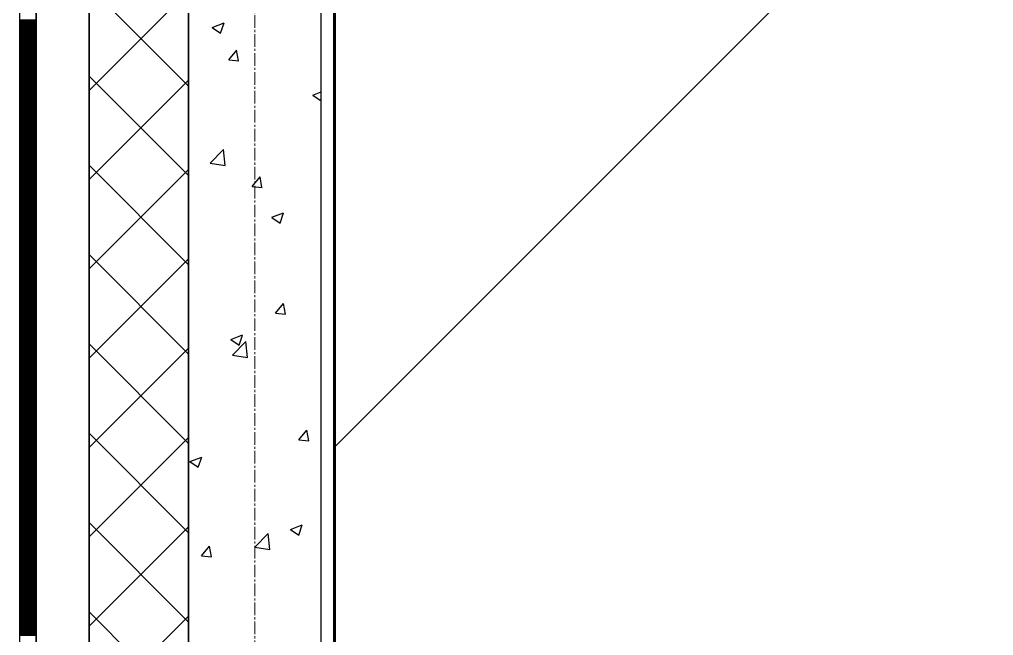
# Model space of a CAD drawing. Header units: millimetres. Extents: x 538266 to 1167394, y 114608 to 637157.
# Drawn here: x 1046079 to 1047548, y 512843 to 513772 of the extents above; entities that cross this region are included whole.
import ezdxf

# ---------------------------------------------------------------- set-up
doc = ezdxf.new("R2010")
doc.units = ezdxf.units.MM
doc.linetypes.add('CENTER2', pattern=[28.575, 19.05, -3.175, 3.175, -3.175])
doc.linetypes.add('DASHED', pattern=[19.05, 12.7, -6.35])
for name, color, linetype, lineweight in [('0) шт стен 3 эт', 150, 'Continuous', 60), ('АР_Стены ПЕНОблок', 52, 'Continuous', 20), ('АР_Тонкая', 254, 'Continuous', 5), ('АР_Утеплитель', 31, 'Continuous', 0), ('АР_Штриховка', 8, 'Continuous', 0)]:
    doc.layers.add(name, color=color, linetype=linetype, lineweight=lineweight)
doc.layers.add('АР_Делит', color=120, linetype='Continuous', lineweight=0, plot=False)
doc.layers.add('РД_Оси_100', color=7, linetype='Continuous', lineweight=0, true_color=0x525252)
doc.layers.add('ФВ-5', color=7, linetype='Continuous')

# ---------------------------------------------------------------- blocks, each defined once
blk = doc.blocks.new('СОШ_2200_АР_ОСИ_М100_28.05.24')
at = {"layer": 'АР_Делит', "color": 251, "linetype": 'DASHED', "true_color": 0x636466}
blk.add_lwpolyline([(114955, 135155), (114955, -355), (93595.036, -355), (93595.036, 13855), (94145, 13855), (94145, 68320), (66055, 68320), (66055, 13857.73), (83455, 13857.73), (83455, -355), (45245, -355), (45245, 13145), (44695, 13145), (44695, 26755), (45245, 26755), (45245, 68320), (20455, 68320), (20455, 26755), (27955, 26755), (27955, 13145), (-355, 13145), (-355, 100855)], dxfattribs=at)
at = {"layer": 'РД_Оси_100', "color": 251, "linetype": 'CENTER2', "true_color": 0x636466}
blk.add_line((0, -6155), (0, 139938.679), dxfattribs=at)
blk = doc.blocks.new('3_этаж1')
at = {"layer": 'АР_Стены ПЕНОблок', "color": 18, "linetype": 'Continuous', "lineweight": 25, "true_color": 0x000000}
for p, q in [((684283.6, 587568.7), (684283.6, 511368.7)), ((684483.6, 511368.7), (684483.6, 587568.7))]:
    blk.add_line(p, q, dxfattribs=at)
at = {"layer": 'АР_Тонкая', "color": 18, "linetype": 'Continuous', "lineweight": 25, "true_color": 0x000000}
for p, q in [((684028.6, 587568.7), (684028.6, 511368.7)), ((684053.6, 587568.7), (684053.6, 511368.7)), ((684053.6, 511368.7), (684053.6, 587568.7)), ((684133.6, 511368.7), (684133.6, 587568.7))]:
    blk.add_line(p, q, dxfattribs=at)
at = {"layer": 'АР_Утеплитель', "color": 18, "linetype": 'Continuous', "lineweight": 25, "true_color": 0x000000}
for p, q in [((684133.6, 587568.7), (684133.6, 511368.7)), ((684283.6, 511368.7), (684283.6, 587568.7))]:
    blk.add_line(p, q, dxfattribs=at)
at = {"layer": 'АР_Штриховка', "color": 18, "linetype": 'Continuous', "lineweight": 25, "true_color": 0x000000}
for p, q in [((684283.6, 513671.5), (684133.6, 513821.5)), ((684133.6, 513665.2), (684283.6, 513815.2)), ((684028.6, 513771.5), (684053.6, 513771.5)), ((684028.6, 513770.5), (684053.6, 513770.5)), ((684028.6, 513769.5), (684053.6, 513769.5)), ((684028.6, 513768.5), (684053.6, 513768.5)), ((684028.6, 513767.5), (684053.6, 513767.5)), ((684319.5, 513760.2), (684337.3, 513767.1)), ((684028.6, 513766.5), (684053.6, 513766.5)), ((684028.6, 513765.5), (684053.6, 513765.5)), ((684028.6, 513764.5), (684053.6, 513764.5)), ((684028.6, 513763.5), (684053.6, 513763.5)), ((684028.6, 513762.5), (684053.6, 513762.5)), ((684028.6, 513761.5), (684053.6, 513761.5)), ((684028.6, 513760.5), (684053.6, 513760.5)), ((684028.6, 513759.5), (684053.6, 513759.5)), ((684028.6, 513758.5), (684053.6, 513758.5)), ((684028.6, 513757.5), (684053.6, 513757.5)), ((684028.6, 513756.5), (684053.6, 513756.5)), ((684028.6, 513755.5), (684053.6, 513755.5)), ((684028.6, 513754.5), (684053.6, 513754.5)), ((684028.6, 513753.5), (684053.6, 513753.5)), ((684028.6, 513752.5), (684053.6, 513752.5)), ((684319.5, 513760.1), (684332.1, 513751.5)), ((684332.1, 513751.5), (684337.3, 513766.9)), ((684028.6, 513751.5), (684053.6, 513751.5)), ((684028.6, 513750.5), (684053.6, 513750.5)), ((684028.6, 513749.5), (684053.6, 513749.5)), ((684028.6, 513748.5), (684053.6, 513748.5)), ((684028.6, 513747.5), (684053.6, 513747.5)), ((684028.6, 513746.5), (684053.6, 513746.5)), ((684028.6, 513745.5), (684053.6, 513745.5)), ((684028.6, 513744.5), (684053.6, 513744.5)), ((684028.6, 513743.5), (684053.6, 513743.5)), ((684028.6, 513742.5), (684053.6, 513742.5)), ((684028.6, 513741.5), (684053.6, 513741.5)), ((684028.6, 513740.5), (684053.6, 513740.5)), ((684028.6, 513739.5), (684053.6, 513739.5)), ((684028.6, 513738.5), (684053.6, 513738.5)), ((684028.6, 513737.5), (684053.6, 513737.5)), ((684028.6, 513736.5), (684053.6, 513736.5)), ((684028.6, 513735.5), (684053.6, 513735.5)), ((684028.6, 513734.5), (684053.6, 513734.5)), ((684028.6, 513733.5), (684053.6, 513733.5)), ((684028.6, 513732.5), (684053.6, 513732.5)), ((684028.6, 513731.5), (684053.6, 513731.5)), ((684028.6, 513730.5), (684053.6, 513730.5)), ((684028.6, 513729.5), (684053.6, 513729.5)), ((684028.6, 513728.5), (684053.6, 513728.5)), ((684028.6, 513727.5), (684053.6, 513727.5)), ((684028.6, 513726.5), (684053.6, 513726.5)), ((684028.6, 513725.5), (684053.6, 513725.5)), ((684028.6, 513724.5), (684053.6, 513724.5)), ((684028.6, 513723.5), (684053.6, 513723.5)), ((684344.3, 513711.3), (684356.6, 513725.9)), ((684359.3, 513709.9), (684356.3, 513725.8)), ((684028.6, 513722.5), (684053.6, 513722.5)), ((684028.6, 513721.5), (684053.6, 513721.5)), ((684028.6, 513720.5), (684053.6, 513720.5)), ((684028.6, 513719.5), (684053.6, 513719.5)), ((684028.6, 513718.5), (684053.6, 513718.5)), ((684028.6, 513717.5), (684053.6, 513717.5)), ((684028.6, 513716.5), (684053.6, 513716.5)), ((684028.6, 513715.5), (684053.6, 513715.5)), ((684028.6, 513714.5), (684053.6, 513714.5)), ((684028.6, 513713.5), (684053.6, 513713.5)), ((684028.6, 513712.5), (684053.6, 513712.5)), ((684028.6, 513711.5), (684053.6, 513711.5)), ((684028.6, 513710.5), (684053.6, 513710.5)), ((684028.6, 513709.5), (684053.6, 513709.5)), ((684028.6, 513708.5), (684053.6, 513708.5)), ((684344.3, 513711.3), (684359.5, 513709.9)), ((684028.6, 513707.5), (684053.6, 513707.5)), ((684028.6, 513706.5), (684053.6, 513706.5)), ((684028.6, 513705.5), (684053.6, 513705.5)), ((684028.6, 513704.5), (684053.6, 513704.5)), ((684028.6, 513703.5), (684053.6, 513703.5)), ((684028.6, 513702.5), (684053.6, 513702.5)), ((684028.6, 513701.5), (684053.6, 513701.5)), ((684028.6, 513700.5), (684053.6, 513700.5)), ((684028.6, 513699.5), (684053.6, 513699.5)), ((684028.6, 513698.5), (684053.6, 513698.5)), ((684028.6, 513697.5), (684053.6, 513697.5)), ((684028.6, 513696.5), (684053.6, 513696.5)), ((684028.6, 513695.5), (684053.6, 513695.5)), ((684028.6, 513694.5), (684053.6, 513694.5)), ((684028.6, 513693.5), (684053.6, 513693.5)), ((684028.6, 513692.5), (684053.6, 513692.5)), ((684028.6, 513691.5), (684053.6, 513691.5)), ((684028.6, 513690.5), (684053.6, 513690.5)), ((684028.6, 513689.5), (684053.6, 513689.5)), ((684028.6, 513688.5), (684053.6, 513688.5)), ((684028.6, 513687.5), (684053.6, 513687.5)), ((684028.6, 513686.5), (684053.6, 513686.5)), ((684028.6, 513685.5), (684053.6, 513685.5)), ((684028.6, 513684.5), (684053.6, 513684.5)), ((684028.6, 513683.5), (684053.6, 513683.5)), ((684028.6, 513682.5), (684053.6, 513682.5)), ((684028.6, 513681.5), (684053.6, 513681.5)), ((684028.6, 513680.5), (684053.6, 513680.5)), ((684028.6, 513679.5), (684053.6, 513679.5)), ((684283.6, 513536.8), (684133.6, 513686.8)), ((684133.6, 513530.5), (684283.6, 513680.5)), ((684028.6, 513678.5), (684053.6, 513678.5)), ((684028.6, 513677.5), (684053.6, 513677.5)), ((684028.6, 513676.5), (684053.6, 513676.5)), ((684028.6, 513675.5), (684053.6, 513675.5)), ((684028.6, 513674.5), (684053.6, 513674.5)), ((684028.6, 513673.5), (684053.6, 513673.5)), ((684028.6, 513672.5), (684053.6, 513672.5)), ((684028.6, 513671.5), (684053.6, 513671.5)), ((684028.6, 513670.5), (684053.6, 513670.5)), ((684028.6, 513669.5), (684053.6, 513669.5)), ((684028.6, 513668.5), (684053.6, 513668.5)), ((684028.6, 513667.5), (684053.6, 513667.5)), ((684028.6, 513666.5), (684053.6, 513666.5)), ((684028.6, 513665.5), (684053.6, 513665.5)), ((684028.6, 513664.5), (684053.6, 513664.5)), ((684028.6, 513663.5), (684053.6, 513663.5)), ((684028.6, 513662.5), (684053.6, 513662.5)), ((684028.6, 513661.5), (684053.6, 513661.5)), ((684028.6, 513660.5), (684053.6, 513660.5)), ((684028.6, 513659.5), (684053.6, 513659.5)), ((684028.6, 513658.5), (684053.6, 513658.5)), ((684028.6, 513657.5), (684053.6, 513657.5)), ((684028.6, 513656.5), (684053.6, 513656.5)), ((684028.6, 513655.5), (684053.6, 513655.5)), ((684028.6, 513654.5), (684053.6, 513654.5)), ((684028.6, 513653.5), (684053.6, 513653.5)), ((684028.6, 513652.5), (684053.6, 513652.5)), ((684028.6, 513651.5), (684053.6, 513651.5)), ((684028.6, 513650.5), (684053.6, 513650.5)), ((684028.6, 513649.5), (684053.6, 513649.5)), ((684471.1, 513657.8), (684483.6, 513649.4)), ((684471.2, 513658), (684483.6, 513662.7)), ((684028.6, 513648.5), (684053.6, 513648.5)), ((684028.6, 513647.5), (684053.6, 513647.5)), ((684028.6, 513646.5), (684053.6, 513646.5)), ((684028.6, 513645.5), (684053.6, 513645.5)), ((684028.6, 513644.5), (684053.6, 513644.5)), ((684028.6, 513643.5), (684053.6, 513643.5)), ((684028.6, 513642.5), (684053.6, 513642.5)), ((684028.6, 513641.5), (684053.6, 513641.5)), ((684028.6, 513640.5), (684053.6, 513640.5)), ((684028.6, 513639.5), (684053.6, 513639.5)), ((684028.6, 513638.5), (684053.6, 513638.5)), ((684028.6, 513637.5), (684053.6, 513637.5)), ((684028.6, 513636.5), (684053.6, 513636.5)), ((684028.6, 513635.5), (684053.6, 513635.5)), ((684028.6, 513634.5), (684053.6, 513634.5)), ((684028.6, 513633.5), (684053.6, 513633.5)), ((684028.6, 513632.5), (684053.6, 513632.5)), ((684028.6, 513631.5), (684053.6, 513631.5)), ((684028.6, 513630.5), (684053.6, 513630.5)), ((684028.6, 513629.5), (684053.6, 513629.5)), ((684028.6, 513628.5), (684053.6, 513628.5)), ((684028.6, 513627.5), (684053.6, 513627.5)), ((684028.6, 513626.5), (684053.6, 513626.5)), ((684028.6, 513625.5), (684053.6, 513625.5)), ((684028.6, 513624.5), (684053.6, 513624.5)), ((684028.6, 513623.5), (684053.6, 513623.5)), ((684028.6, 513622.5), (684053.6, 513622.5)), ((684028.6, 513621.5), (684053.6, 513621.5)), ((684028.6, 513620.5), (684053.6, 513620.5)), ((684028.6, 513619.5), (684053.6, 513619.5)), ((684028.6, 513618.5), (684053.6, 513618.5)), ((684028.6, 513617.5), (684053.6, 513617.5)), ((684028.6, 513616.5), (684053.6, 513616.5)), ((684028.6, 513615.5), (684053.6, 513615.5)), ((684028.6, 513614.5), (684053.6, 513614.5)), ((684028.6, 513613.5), (684053.6, 513613.5)), ((684028.6, 513612.5), (684053.6, 513612.5)), ((684028.6, 513611.5), (684053.6, 513611.5)), ((684028.6, 513610.5), (684053.6, 513610.5)), ((684028.6, 513609.5), (684053.6, 513609.5)), ((684028.6, 513608.5), (684053.6, 513608.5)), ((684028.6, 513607.5), (684053.6, 513607.5)), ((684028.6, 513606.5), (684053.6, 513606.5)), ((684028.6, 513605.5), (684053.6, 513605.5)), ((684028.6, 513604.5), (684053.6, 513604.5)), ((684028.6, 513603.5), (684053.6, 513603.5)), ((684028.6, 513602.5), (684053.6, 513602.5)), ((684028.6, 513601.5), (684053.6, 513601.5)), ((684028.6, 513600.5), (684053.6, 513600.5)), ((684028.6, 513599.5), (684053.6, 513599.5)), ((684028.6, 513598.5), (684053.6, 513598.5)), ((684028.6, 513597.5), (684053.6, 513597.5)), ((684028.6, 513596.5), (684053.6, 513596.5)), ((684028.6, 513595.5), (684053.6, 513595.5)), ((684028.6, 513594.5), (684053.6, 513594.5)), ((684028.6, 513593.5), (684053.6, 513593.5)), ((684028.6, 513592.5), (684053.6, 513592.5)), ((684028.6, 513591.5), (684053.6, 513591.5)), ((684028.6, 513590.5), (684053.6, 513590.5)), ((684028.6, 513589.5), (684053.6, 513589.5)), ((684028.6, 513588.5), (684053.6, 513588.5)), ((684028.6, 513587.5), (684053.6, 513587.5)), ((684028.6, 513586.5), (684053.6, 513586.5)), ((684028.6, 513585.5), (684053.6, 513585.5)), ((684028.6, 513584.5), (684053.6, 513584.5)), ((684028.6, 513583.5), (684053.6, 513583.5)), ((684028.6, 513582.5), (684053.6, 513582.5)), ((684028.6, 513581.5), (684053.6, 513581.5)), ((684028.6, 513580.5), (684053.6, 513580.5)), ((684028.6, 513579.5), (684053.6, 513579.5)), ((684028.6, 513578.5), (684053.6, 513578.5)), ((684028.6, 513577.5), (684053.6, 513577.5)), ((684028.6, 513576.5), (684053.6, 513576.5)), ((684028.6, 513575.5), (684053.6, 513575.5)), ((684028.6, 513574.5), (684053.6, 513574.5)), ((684028.6, 513573.5), (684053.6, 513573.5)), ((684028.6, 513572.5), (684053.6, 513572.5)), ((684028.6, 513571.5), (684053.6, 513571.5)), ((684028.6, 513570.5), (684053.6, 513570.5)), ((684028.6, 513569.5), (684053.6, 513569.5)), ((684028.6, 513568.5), (684053.6, 513568.5)), ((684028.6, 513567.5), (684053.6, 513567.5)), ((684028.6, 513566.5), (684053.6, 513566.5)), ((684028.6, 513565.5), (684053.6, 513565.5)), ((684028.6, 513564.5), (684053.6, 513564.5)), ((684028.6, 513563.5), (684053.6, 513563.5)), ((684028.6, 513562.5), (684053.6, 513562.5)), ((684028.6, 513561.5), (684053.6, 513561.5)), ((684316.5, 513555.3), (684336.3, 513575.9)), ((684339.1, 513551.7), (684336.3, 513575.9)), ((684028.6, 513560.5), (684053.6, 513560.5)), ((684028.6, 513559.5), (684053.6, 513559.5)), ((684028.6, 513558.5), (684053.6, 513558.5)), ((684028.6, 513557.5), (684053.6, 513557.5)), ((684028.6, 513556.5), (684053.6, 513556.5)), ((684028.6, 513555.5), (684053.6, 513555.5)), ((684028.6, 513554.5), (684053.6, 513554.5)), ((684028.6, 513553.5), (684053.6, 513553.5)), ((684028.6, 513552.5), (684053.6, 513552.5)), ((684028.6, 513551.5), (684053.6, 513551.5)), ((684028.6, 513550.5), (684053.6, 513550.5)), ((684028.6, 513549.5), (684053.6, 513549.5)), ((684028.6, 513548.5), (684053.6, 513548.5)), ((684028.6, 513547.5), (684053.6, 513547.5)), ((684028.6, 513546.5), (684053.6, 513546.5)), ((684283.6, 513402.1), (684133.6, 513552.1)), ((684316.5, 513555.3), (684339.1, 513551.8)), ((684028.6, 513545.5), (684053.6, 513545.5)), ((684028.6, 513544.5), (684053.6, 513544.5)), ((684028.6, 513543.5), (684053.6, 513543.5)), ((684028.6, 513542.5), (684053.6, 513542.5)), ((684028.6, 513541.5), (684053.6, 513541.5)), ((684028.6, 513540.5), (684053.6, 513540.5)), ((684028.6, 513539.5), (684053.6, 513539.5)), ((684028.6, 513538.5), (684053.6, 513538.5)), ((684028.6, 513537.5), (684053.6, 513537.5)), ((684028.6, 513536.5), (684053.6, 513536.5)), ((684028.6, 513535.5), (684053.6, 513535.5)), ((684028.6, 513534.5), (684053.6, 513534.5)), ((684028.6, 513533.5), (684053.6, 513533.5)), ((684028.6, 513532.5), (684053.6, 513532.5)), ((684133.6, 513395.8), (684283.6, 513545.8)), ((684379.6, 513520.2), (684391.8, 513534.8)), ((684394.5, 513518.8), (684391.6, 513534.8)), ((684028.6, 513531.5), (684053.6, 513531.5)), ((684028.6, 513530.5), (684053.6, 513530.5)), ((684028.6, 513529.5), (684053.6, 513529.5)), ((684028.6, 513528.5), (684053.6, 513528.5)), ((684028.6, 513527.5), (684053.6, 513527.5)), ((684028.6, 513526.5), (684053.6, 513526.5)), ((684028.6, 513525.5), (684053.6, 513525.5)), ((684028.6, 513524.5), (684053.6, 513524.5)), ((684028.6, 513523.5), (684053.6, 513523.5)), ((684028.6, 513522.5), (684053.6, 513522.5)), ((684028.6, 513521.5), (684053.6, 513521.5)), ((684028.6, 513520.5), (684053.6, 513520.5)), ((684028.6, 513519.5), (684053.6, 513519.5)), ((684028.6, 513518.5), (684053.6, 513518.5)), ((684028.6, 513517.5), (684053.6, 513517.5)), ((684379.6, 513520.2), (684394.8, 513518.9)), ((684028.6, 513516.5), (684053.6, 513516.5)), ((684028.6, 513515.5), (684053.6, 513515.5)), ((684028.6, 513514.5), (684053.6, 513514.5)), ((684028.6, 513513.5), (684053.6, 513513.5)), ((684028.6, 513512.5), (684053.6, 513512.5)), ((684028.6, 513511.5), (684053.6, 513511.5)), ((684028.6, 513510.5), (684053.6, 513510.5)), ((684028.6, 513509.5), (684053.6, 513509.5)), ((684028.6, 513508.5), (684053.6, 513508.5)), ((684028.6, 513507.5), (684053.6, 513507.5)), ((684028.6, 513506.5), (684053.6, 513506.5)), ((684028.6, 513505.5), (684053.6, 513505.5)), ((684028.6, 513504.5), (684053.6, 513504.5)), ((684028.6, 513503.5), (684053.6, 513503.5)), ((684028.6, 513502.5), (684053.6, 513502.5)), ((684028.6, 513501.5), (684053.6, 513501.5)), ((684028.6, 513500.5), (684053.6, 513500.5)), ((684028.6, 513499.5), (684053.6, 513499.5)), ((684028.6, 513498.5), (684053.6, 513498.5)), ((684028.6, 513497.5), (684053.6, 513497.5)), ((684028.6, 513496.5), (684053.6, 513496.5)), ((684028.6, 513495.5), (684053.6, 513495.5)), ((684028.6, 513494.5), (684053.6, 513494.5)), ((684028.6, 513493.5), (684053.6, 513493.5)), ((684028.6, 513492.5), (684053.6, 513492.5)), ((684028.6, 513491.5), (684053.6, 513491.5)), ((684028.6, 513490.5), (684053.6, 513490.5)), ((684028.6, 513489.5), (684053.6, 513489.5)), ((684028.6, 513488.5), (684053.6, 513488.5)), ((684028.6, 513487.5), (684053.6, 513487.5)), ((684028.6, 513486.5), (684053.6, 513486.5)), ((684028.6, 513485.5), (684053.6, 513485.5)), ((684028.6, 513484.5), (684053.6, 513484.5)), ((684028.6, 513483.5), (684053.6, 513483.5)), ((684028.6, 513482.5), (684053.6, 513482.5)), ((684028.6, 513481.5), (684053.6, 513481.5)), ((684028.6, 513480.5), (684053.6, 513480.5)), ((684028.6, 513479.5), (684053.6, 513479.5)), ((684028.6, 513478.5), (684053.6, 513478.5)), ((684028.6, 513477.5), (684053.6, 513477.5)), ((684028.6, 513476.5), (684053.6, 513476.5)), ((684028.6, 513475.5), (684053.6, 513475.5)), ((684028.6, 513474.5), (684053.6, 513474.5)), ((684028.6, 513473.5), (684053.6, 513473.5)), ((684409.3, 513473.6), (684421.9, 513465.1)), ((684409.4, 513473.8), (684427.1, 513480.6)), ((684421.9, 513465.1), (684427.1, 513480.4)), ((684028.6, 513472.5), (684053.6, 513472.5)), ((684028.6, 513471.5), (684053.6, 513471.5)), ((684028.6, 513470.5), (684053.6, 513470.5)), ((684028.6, 513469.5), (684053.6, 513469.5)), ((684028.6, 513468.5), (684053.6, 513468.5)), ((684028.6, 513467.5), (684053.6, 513467.5)), ((684028.6, 513466.5), (684053.6, 513466.5)), ((684028.6, 513465.5), (684053.6, 513465.5)), ((684028.6, 513464.5), (684053.6, 513464.5)), ((684028.6, 513463.5), (684053.6, 513463.5)), ((684028.6, 513462.5), (684053.6, 513462.5)), ((684028.6, 513461.5), (684053.6, 513461.5)), ((684028.6, 513460.5), (684053.6, 513460.5)), ((684028.6, 513459.5), (684053.6, 513459.5)), ((684028.6, 513458.5), (684053.6, 513458.5)), ((684028.6, 513457.5), (684053.6, 513457.5)), ((684028.6, 513456.5), (684053.6, 513456.5)), ((684028.6, 513455.5), (684053.6, 513455.5)), ((684028.6, 513454.5), (684053.6, 513454.5)), ((684028.6, 513453.5), (684053.6, 513453.5)), ((684028.6, 513452.5), (684053.6, 513452.5)), ((684028.6, 513451.5), (684053.6, 513451.5)), ((684028.6, 513450.5), (684053.6, 513450.5)), ((684028.6, 513449.5), (684053.6, 513449.5)), ((684028.6, 513448.5), (684053.6, 513448.5)), ((684028.6, 513447.5), (684053.6, 513447.5)), ((684028.6, 513446.5), (684053.6, 513446.5)), ((684028.6, 513445.5), (684053.6, 513445.5)), ((684028.6, 513444.5), (684053.6, 513444.5)), ((684028.6, 513443.5), (684053.6, 513443.5)), ((684028.6, 513442.5), (684053.6, 513442.5)), ((684028.6, 513441.5), (684053.6, 513441.5)), ((684028.6, 513440.5), (684053.6, 513440.5)), ((684028.6, 513439.5), (684053.6, 513439.5)), ((684028.6, 513438.5), (684053.6, 513438.5)), ((684028.6, 513437.5), (684053.6, 513437.5)), ((684028.6, 513436.5), (684053.6, 513436.5)), ((684028.6, 513435.5), (684053.6, 513435.5)), ((684028.6, 513434.5), (684053.6, 513434.5)), ((684028.6, 513433.5), (684053.6, 513433.5)), ((684028.6, 513432.5), (684053.6, 513432.5)), ((684028.6, 513431.5), (684053.6, 513431.5)), ((684028.6, 513430.5), (684053.6, 513430.5)), ((684028.6, 513429.5), (684053.6, 513429.5)), ((684028.6, 513428.5), (684053.6, 513428.5)), ((684028.6, 513427.5), (684053.6, 513427.5)), ((684028.6, 513426.5), (684053.6, 513426.5)), ((684028.6, 513425.5), (684053.6, 513425.5)), ((684028.6, 513424.5), (684053.6, 513424.5)), ((684028.6, 513423.5), (684053.6, 513423.5)), ((684028.6, 513422.5), (684053.6, 513422.5)), ((684028.6, 513421.5), (684053.6, 513421.5)), ((684028.6, 513420.5), (684053.6, 513420.5)), ((684028.6, 513419.5), (684053.6, 513419.5)), ((684028.6, 513418.5), (684053.6, 513418.5)), ((684028.6, 513417.5), (684053.6, 513417.5)), ((684028.6, 513416.5), (684053.6, 513416.5)), ((684028.6, 513415.5), (684053.6, 513415.5)), ((684028.6, 513414.5), (684053.6, 513414.5)), ((684283.6, 513267.4), (684133.6, 513417.4)), ((684028.6, 513413.5), (684053.6, 513413.5)), ((684028.6, 513412.5), (684053.6, 513412.5)), ((684028.6, 513411.5), (684053.6, 513411.5)), ((684028.6, 513410.5), (684053.6, 513410.5)), ((684028.6, 513409.5), (684053.6, 513409.5)), ((684028.6, 513408.5), (684053.6, 513408.5)), ((684028.6, 513407.5), (684053.6, 513407.5)), ((684028.6, 513406.5), (684053.6, 513406.5)), ((684028.6, 513405.5), (684053.6, 513405.5)), ((684028.6, 513404.5), (684053.6, 513404.5)), ((684028.6, 513403.5), (684053.6, 513403.5)), ((684028.6, 513402.5), (684053.6, 513402.5)), ((684028.6, 513401.5), (684053.6, 513401.5)), ((684028.6, 513400.5), (684053.6, 513400.5)), ((684133.6, 513261.1), (684283.6, 513411.1)), ((684028.6, 513399.5), (684053.6, 513399.5)), ((684028.6, 513398.5), (684053.6, 513398.5)), ((684028.6, 513397.5), (684053.6, 513397.5)), ((684028.6, 513396.5), (684053.6, 513396.5)), ((684028.6, 513395.5), (684053.6, 513395.5)), ((684028.6, 513394.5), (684053.6, 513394.5)), ((684028.6, 513393.5), (684053.6, 513393.5)), ((684028.6, 513392.5), (684053.6, 513392.5)), ((684028.6, 513391.5), (684053.6, 513391.5)), ((684028.6, 513390.5), (684053.6, 513390.5)), ((684028.6, 513389.5), (684053.6, 513389.5)), ((684028.6, 513388.5), (684053.6, 513388.5)), ((684028.6, 513387.5), (684053.6, 513387.5)), ((684028.6, 513386.5), (684053.6, 513386.5)), ((684028.6, 513385.5), (684053.6, 513385.5)), ((684028.6, 513384.5), (684053.6, 513384.5)), ((684028.6, 513383.5), (684053.6, 513383.5)), ((684028.6, 513382.5), (684053.6, 513382.5)), ((684028.6, 513381.5), (684053.6, 513381.5)), ((684028.6, 513380.5), (684053.6, 513380.5)), ((684028.6, 513379.5), (684053.6, 513379.5)), ((684028.6, 513378.5), (684053.6, 513378.5)), ((684028.6, 513377.5), (684053.6, 513377.5)), ((684028.6, 513376.5), (684053.6, 513376.5)), ((684028.6, 513375.5), (684053.6, 513375.5)), ((684028.6, 513374.5), (684053.6, 513374.5)), ((684028.6, 513373.5), (684053.6, 513373.5)), ((684028.6, 513372.5), (684053.6, 513372.5)), ((684028.6, 513371.5), (684053.6, 513371.5)), ((684028.6, 513370.5), (684053.6, 513370.5)), ((684028.6, 513369.5), (684053.6, 513369.5)), ((684028.6, 513368.5), (684053.6, 513368.5)), ((684028.6, 513367.5), (684053.6, 513367.5)), ((684028.6, 513366.5), (684053.6, 513366.5)), ((684028.6, 513365.5), (684053.6, 513365.5)), ((684028.6, 513364.5), (684053.6, 513364.5)), ((684028.6, 513363.5), (684053.6, 513363.5)), ((684028.6, 513362.5), (684053.6, 513362.5)), ((684028.6, 513361.5), (684053.6, 513361.5)), ((684028.6, 513360.5), (684053.6, 513360.5)), ((684028.6, 513359.5), (684053.6, 513359.5)), ((684028.6, 513358.5), (684053.6, 513358.5)), ((684028.6, 513357.5), (684053.6, 513357.5)), ((684028.6, 513356.5), (684053.6, 513356.5)), ((684028.6, 513355.5), (684053.6, 513355.5)), ((684028.6, 513354.5), (684053.6, 513354.5)), ((684028.6, 513353.5), (684053.6, 513353.5)), ((684028.6, 513352.5), (684053.6, 513352.5)), ((684028.6, 513351.5), (684053.6, 513351.5)), ((684028.6, 513350.5), (684053.6, 513350.5)), ((684028.6, 513349.5), (684053.6, 513349.5)), ((684028.6, 513348.5), (684053.6, 513348.5)), ((684028.6, 513347.5), (684053.6, 513347.5)), ((684028.6, 513346.5), (684053.6, 513346.5)), ((684028.6, 513345.5), (684053.6, 513345.5)), ((684028.6, 513344.5), (684053.6, 513344.5)), ((684028.6, 513343.5), (684053.6, 513343.5)), ((684028.6, 513342.5), (684053.6, 513342.5)), ((684028.6, 513341.5), (684053.6, 513341.5)), ((684414.8, 513329.2), (684427.1, 513343.8)), ((684429.8, 513327.8), (684426.8, 513343.7)), ((684028.6, 513340.5), (684053.6, 513340.5)), ((684028.6, 513339.5), (684053.6, 513339.5)), ((684028.6, 513338.5), (684053.6, 513338.5)), ((684028.6, 513337.5), (684053.6, 513337.5)), ((684028.6, 513336.5), (684053.6, 513336.5)), ((684028.6, 513335.5), (684053.6, 513335.5)), ((684028.6, 513334.5), (684053.6, 513334.5)), ((684028.6, 513333.5), (684053.6, 513333.5)), ((684028.6, 513332.5), (684053.6, 513332.5)), ((684028.6, 513331.5), (684053.6, 513331.5)), ((684028.6, 513330.5), (684053.6, 513330.5)), ((684028.6, 513329.5), (684053.6, 513329.5)), ((684028.6, 513328.5), (684053.6, 513328.5)), ((684028.6, 513327.5), (684053.6, 513327.5)), ((684028.6, 513326.5), (684053.6, 513326.5)), ((684414.8, 513329.2), (684430, 513327.8)), ((684028.6, 513325.5), (684053.6, 513325.5)), ((684028.6, 513324.5), (684053.6, 513324.5)), ((684028.6, 513323.5), (684053.6, 513323.5)), ((684028.6, 513322.5), (684053.6, 513322.5)), ((684028.6, 513321.5), (684053.6, 513321.5)), ((684028.6, 513320.5), (684053.6, 513320.5)), ((684028.6, 513319.5), (684053.6, 513319.5)), ((684028.6, 513318.5), (684053.6, 513318.5)), ((684028.6, 513317.5), (684053.6, 513317.5)), ((684028.6, 513316.5), (684053.6, 513316.5)), ((684028.6, 513315.5), (684053.6, 513315.5)), ((684028.6, 513314.5), (684053.6, 513314.5)), ((684028.6, 513313.5), (684053.6, 513313.5)), ((684028.6, 513312.5), (684053.6, 513312.5)), ((684028.6, 513311.5), (684053.6, 513311.5)), ((684028.6, 513310.5), (684053.6, 513310.5)), ((684028.6, 513309.5), (684053.6, 513309.5)), ((684028.6, 513308.5), (684053.6, 513308.5)), ((684028.6, 513307.5), (684053.6, 513307.5)), ((684028.6, 513306.5), (684053.6, 513306.5)), ((684028.6, 513305.5), (684053.6, 513305.5)), ((684028.6, 513304.5), (684053.6, 513304.5)), ((684028.6, 513303.5), (684053.6, 513303.5)), ((684028.6, 513302.5), (684053.6, 513302.5)), ((684028.6, 513301.5), (684053.6, 513301.5)), ((684028.6, 513300.5), (684053.6, 513300.5)), ((684028.6, 513299.5), (684053.6, 513299.5)), ((684028.6, 513298.5), (684053.6, 513298.5)), ((684028.6, 513297.5), (684053.6, 513297.5)), ((684028.6, 513296.5), (684053.6, 513296.5)), ((684028.6, 513295.5), (684053.6, 513295.5)), ((684028.6, 513294.5), (684053.6, 513294.5)), ((684028.6, 513293.5), (684053.6, 513293.5)), ((684028.6, 513292.5), (684053.6, 513292.5)), ((684028.6, 513291.5), (684053.6, 513291.5)), ((684028.6, 513290.5), (684053.6, 513290.5)), ((684028.6, 513289.5), (684053.6, 513289.5)), ((684028.6, 513288.5), (684053.6, 513288.5)), ((684028.6, 513287.5), (684053.6, 513287.5)), ((684028.6, 513286.5), (684053.6, 513286.5)), ((684028.6, 513285.5), (684053.6, 513285.5)), ((684028.6, 513284.5), (684053.6, 513284.5)), ((684028.6, 513283.5), (684053.6, 513283.5)), ((684028.6, 513282.5), (684053.6, 513282.5)), ((684283.6, 513132.7), (684133.6, 513282.7)), ((684347.5, 513289.4), (684360.1, 513280.9)), ((684347.6, 513289.6), (684365.3, 513296.4)), ((684350.2, 513265.8), (684370, 513286.4)), ((684360.1, 513280.9), (684365.3, 513296.2)), ((684372.8, 513262.3), (684370, 513286.4)), ((684028.6, 513281.5), (684053.6, 513281.5)), ((684028.6, 513280.5), (684053.6, 513280.5)), ((684028.6, 513279.5), (684053.6, 513279.5)), ((684028.6, 513278.5), (684053.6, 513278.5)), ((684028.6, 513277.5), (684053.6, 513277.5)), ((684028.6, 513276.5), (684053.6, 513276.5)), ((684028.6, 513275.5), (684053.6, 513275.5)), ((684028.6, 513274.5), (684053.6, 513274.5)), ((684028.6, 513273.5), (684053.6, 513273.5)), ((684028.6, 513272.5), (684053.6, 513272.5)), ((684028.6, 513271.5), (684053.6, 513271.5)), ((684028.6, 513270.5), (684053.6, 513270.5)), ((684028.6, 513269.5), (684053.6, 513269.5)), ((684028.6, 513268.5), (684053.6, 513268.5)), ((684028.6, 513267.5), (684053.6, 513267.5)), ((684133.6, 513126.4), (684283.6, 513276.4)), ((684028.6, 513266.5), (684053.6, 513266.5)), ((684028.6, 513265.5), (684053.6, 513265.5)), ((684028.6, 513264.5), (684053.6, 513264.5)), ((684028.6, 513263.5), (684053.6, 513263.5)), ((684028.6, 513262.5), (684053.6, 513262.5)), ((684028.6, 513261.5), (684053.6, 513261.5)), ((684028.6, 513260.5), (684053.6, 513260.5)), ((684028.6, 513259.5), (684053.6, 513259.5)), ((684028.6, 513258.5), (684053.6, 513258.5)), ((684028.6, 513257.5), (684053.6, 513257.5)), ((684028.6, 513256.5), (684053.6, 513256.5)), ((684028.6, 513255.5), (684053.6, 513255.5)), ((684028.6, 513254.5), (684053.6, 513254.5)), ((684028.6, 513253.5), (684053.6, 513253.5)), ((684350.2, 513265.9), (684372.8, 513262.4)), ((684028.6, 513252.5), (684053.6, 513252.5)), ((684028.6, 513251.5), (684053.6, 513251.5)), ((684028.6, 513250.5), (684053.6, 513250.5)), ((684028.6, 513249.5), (684053.6, 513249.5)), ((684028.6, 513248.5), (684053.6, 513248.5)), ((684028.6, 513247.5), (684053.6, 513247.5)), ((684028.6, 513246.5), (684053.6, 513246.5)), ((684028.6, 513245.5), (684053.6, 513245.5)), ((684028.6, 513244.5), (684053.6, 513244.5)), ((684028.6, 513243.5), (684053.6, 513243.5)), ((684028.6, 513242.5), (684053.6, 513242.5)), ((684028.6, 513241.5), (684053.6, 513241.5)), ((684028.6, 513240.5), (684053.6, 513240.5)), ((684028.6, 513239.5), (684053.6, 513239.5)), ((684028.6, 513238.5), (684053.6, 513238.5)), ((684028.6, 513237.5), (684053.6, 513237.5)), ((684028.6, 513236.5), (684053.6, 513236.5)), ((684028.6, 513235.5), (684053.6, 513235.5)), ((684028.6, 513234.5), (684053.6, 513234.5)), ((684028.6, 513233.5), (684053.6, 513233.5)), ((684028.6, 513232.5), (684053.6, 513232.5)), ((684028.6, 513231.5), (684053.6, 513231.5)), ((684028.6, 513230.5), (684053.6, 513230.5)), ((684028.6, 513229.5), (684053.6, 513229.5)), ((684028.6, 513228.5), (684053.6, 513228.5)), ((684028.6, 513227.5), (684053.6, 513227.5)), ((684028.6, 513226.5), (684053.6, 513226.5)), ((684028.6, 513225.5), (684053.6, 513225.5)), ((684028.6, 513224.5), (684053.6, 513224.5)), ((684028.6, 513223.5), (684053.6, 513223.5)), ((684028.6, 513222.5), (684053.6, 513222.5)), ((684028.6, 513221.5), (684053.6, 513221.5)), ((684028.6, 513220.5), (684053.6, 513220.5)), ((684028.6, 513219.5), (684053.6, 513219.5)), ((684028.6, 513218.5), (684053.6, 513218.5)), ((684028.6, 513217.5), (684053.6, 513217.5)), ((684028.6, 513216.5), (684053.6, 513216.5)), ((684028.6, 513215.5), (684053.6, 513215.5)), ((684028.6, 513214.5), (684053.6, 513214.5)), ((684028.6, 513213.5), (684053.6, 513213.5)), ((684028.6, 513212.5), (684053.6, 513212.5)), ((684028.6, 513211.5), (684053.6, 513211.5)), ((684028.6, 513210.5), (684053.6, 513210.5)), ((684028.6, 513209.5), (684053.6, 513209.5)), ((684028.6, 513208.5), (684053.6, 513208.5)), ((684028.6, 513207.5), (684053.6, 513207.5)), ((684028.6, 513206.5), (684053.6, 513206.5)), ((684028.6, 513205.5), (684053.6, 513205.5)), ((684028.6, 513204.5), (684053.6, 513204.5)), ((684028.6, 513203.5), (684053.6, 513203.5)), ((684028.6, 513202.5), (684053.6, 513202.5)), ((684028.6, 513201.5), (684053.6, 513201.5)), ((684028.6, 513200.5), (684053.6, 513200.5)), ((684028.6, 513199.5), (684053.6, 513199.5)), ((684028.6, 513198.5), (684053.6, 513198.5)), ((684028.6, 513197.5), (684053.6, 513197.5)), ((684028.6, 513196.5), (684053.6, 513196.5)), ((684028.6, 513195.5), (684053.6, 513195.5)), ((684028.6, 513194.5), (684053.6, 513194.5)), ((684028.6, 513193.5), (684053.6, 513193.5)), ((684028.6, 513192.5), (684053.6, 513192.5)), ((684028.6, 513191.5), (684053.6, 513191.5)), ((684028.6, 513190.5), (684053.6, 513190.5)), ((684028.6, 513189.5), (684053.6, 513189.5)), ((684028.6, 513188.5), (684053.6, 513188.5)), ((684028.6, 513187.5), (684053.6, 513187.5)), ((684028.6, 513186.5), (684053.6, 513186.5)), ((684028.6, 513185.5), (684053.6, 513185.5)), ((684028.6, 513184.5), (684053.6, 513184.5)), ((684028.6, 513183.5), (684053.6, 513183.5)), ((684028.6, 513182.5), (684053.6, 513182.5)), ((684028.6, 513181.5), (684053.6, 513181.5)), ((684028.6, 513180.5), (684053.6, 513180.5)), ((684028.6, 513179.5), (684053.6, 513179.5)), ((684028.6, 513178.5), (684053.6, 513178.5)), ((684028.6, 513177.5), (684053.6, 513177.5)), ((684028.6, 513176.5), (684053.6, 513176.5)), ((684028.6, 513175.5), (684053.6, 513175.5)), ((684028.6, 513174.5), (684053.6, 513174.5)), ((684028.6, 513173.5), (684053.6, 513173.5)), ((684028.6, 513172.5), (684053.6, 513172.5)), ((684028.6, 513171.5), (684053.6, 513171.5)), ((684028.6, 513170.5), (684053.6, 513170.5)), ((684028.6, 513169.5), (684053.6, 513169.5)), ((684028.6, 513168.5), (684053.6, 513168.5)), ((684028.6, 513167.5), (684053.6, 513167.5)), ((684028.6, 513166.5), (684053.6, 513166.5)), ((684028.6, 513165.5), (684053.6, 513165.5)), ((684028.6, 513164.5), (684053.6, 513164.5)), ((684028.6, 513163.5), (684053.6, 513163.5)), ((684028.6, 513162.5), (684053.6, 513162.5)), ((684028.6, 513161.5), (684053.6, 513161.5)), ((684028.6, 513160.5), (684053.6, 513160.5)), ((684028.6, 513159.5), (684053.6, 513159.5)), ((684028.6, 513158.5), (684053.6, 513158.5)), ((684028.6, 513157.5), (684053.6, 513157.5)), ((684028.6, 513156.5), (684053.6, 513156.5)), ((684028.6, 513155.5), (684053.6, 513155.5)), ((684028.6, 513154.5), (684053.6, 513154.5)), ((684028.6, 513153.5), (684053.6, 513153.5)), ((684028.6, 513152.5), (684053.6, 513152.5)), ((684028.6, 513151.5), (684053.6, 513151.5)), ((684028.6, 513150.5), (684053.6, 513150.5)), ((684450.1, 513138.1), (684462.3, 513152.7)), ((684465, 513136.7), (684462.1, 513152.6)), ((684028.6, 513149.5), (684053.6, 513149.5)), ((684028.6, 513148.5), (684053.6, 513148.5)), ((684028.6, 513147.5), (684053.6, 513147.5)), ((684028.6, 513146.5), (684053.6, 513146.5)), ((684028.6, 513145.5), (684053.6, 513145.5)), ((684028.6, 513144.5), (684053.6, 513144.5)), ((684028.6, 513143.5), (684053.6, 513143.5)), ((684028.6, 513142.5), (684053.6, 513142.5)), ((684028.6, 513141.5), (684053.6, 513141.5)), ((684028.6, 513140.5), (684053.6, 513140.5)), ((684028.6, 513139.5), (684053.6, 513139.5)), ((684028.6, 513138.5), (684053.6, 513138.5)), ((684028.6, 513137.5), (684053.6, 513137.5)), ((684028.6, 513136.5), (684053.6, 513136.5)), ((684028.6, 513135.5), (684053.6, 513135.5)), ((684283.6, 512998), (684133.6, 513148)), ((684133.6, 512991.7), (684283.6, 513141.7)), ((684450.1, 513138.1), (684465.3, 513136.8)), ((684028.6, 513134.5), (684053.6, 513134.5)), ((684028.6, 513133.5), (684053.6, 513133.5)), ((684028.6, 513132.5), (684053.6, 513132.5)), ((684028.6, 513131.5), (684053.6, 513131.5)), ((684028.6, 513130.5), (684053.6, 513130.5)), ((684028.6, 513129.5), (684053.6, 513129.5)), ((684028.6, 513128.5), (684053.6, 513128.5)), ((684028.6, 513127.5), (684053.6, 513127.5)), ((684028.6, 513126.5), (684053.6, 513126.5)), ((684028.6, 513125.5), (684053.6, 513125.5)), ((684028.6, 513124.5), (684053.6, 513124.5)), ((684028.6, 513123.5), (684053.6, 513123.5)), ((684028.6, 513122.5), (684053.6, 513122.5)), ((684028.6, 513121.5), (684053.6, 513121.5)), ((684028.6, 513120.5), (684053.6, 513120.5)), ((684028.6, 513119.5), (684053.6, 513119.5)), ((684028.6, 513118.5), (684053.6, 513118.5)), ((684028.6, 513117.5), (684053.6, 513117.5)), ((684028.6, 513116.5), (684053.6, 513116.5)), ((684028.6, 513115.5), (684053.6, 513115.5)), ((684028.6, 513114.5), (684053.6, 513114.5)), ((684028.6, 513113.5), (684053.6, 513113.5)), ((684028.6, 513112.5), (684053.6, 513112.5)), ((684028.6, 513111.5), (684053.6, 513111.5)), ((684028.6, 513110.5), (684053.6, 513110.5)), ((684028.6, 513109.5), (684053.6, 513109.5)), ((684028.6, 513108.5), (684053.6, 513108.5)), ((684028.6, 513107.5), (684053.6, 513107.5)), ((684028.6, 513106.5), (684053.6, 513106.5)), ((684285.8, 513105.4), (684303.5, 513112.2)), ((684298.3, 513096.7), (684303.5, 513112.1)), ((684028.6, 513105.5), (684053.6, 513105.5)), ((684028.6, 513104.5), (684053.6, 513104.5)), ((684028.6, 513103.5), (684053.6, 513103.5)), ((684028.6, 513102.5), (684053.6, 513102.5)), ((684028.6, 513101.5), (684053.6, 513101.5)), ((684028.6, 513100.5), (684053.6, 513100.5)), ((684028.6, 513099.5), (684053.6, 513099.5)), ((684028.6, 513098.5), (684053.6, 513098.5)), ((684028.6, 513097.5), (684053.6, 513097.5)), ((684028.6, 513096.5), (684053.6, 513096.5)), ((684028.6, 513095.5), (684053.6, 513095.5)), ((684028.6, 513094.5), (684053.6, 513094.5)), ((684028.6, 513093.5), (684053.6, 513093.5)), ((684028.6, 513092.5), (684053.6, 513092.5)), ((684028.6, 513091.5), (684053.6, 513091.5)), ((684285.7, 513105.2), (684298.3, 513096.7)), ((684028.6, 513090.5), (684053.6, 513090.5)), ((684028.6, 513089.5), (684053.6, 513089.5)), ((684028.6, 513088.5), (684053.6, 513088.5)), ((684028.6, 513087.5), (684053.6, 513087.5)), ((684028.6, 513086.5), (684053.6, 513086.5)), ((684028.6, 513085.5), (684053.6, 513085.5)), ((684028.6, 513084.5), (684053.6, 513084.5)), ((684028.6, 513083.5), (684053.6, 513083.5)), ((684028.6, 513082.5), (684053.6, 513082.5)), ((684028.6, 513081.5), (684053.6, 513081.5)), ((684028.6, 513080.5), (684053.6, 513080.5)), ((684028.6, 513079.5), (684053.6, 513079.5)), ((684028.6, 513078.5), (684053.6, 513078.5)), ((684028.6, 513077.5), (684053.6, 513077.5)), ((684028.6, 513076.5), (684053.6, 513076.5)), ((684028.6, 513075.5), (684053.6, 513075.5)), ((684028.6, 513074.5), (684053.6, 513074.5)), ((684028.6, 513073.5), (684053.6, 513073.5)), ((684028.6, 513072.5), (684053.6, 513072.5)), ((684028.6, 513071.5), (684053.6, 513071.5)), ((684028.6, 513070.5), (684053.6, 513070.5)), ((684028.6, 513069.5), (684053.6, 513069.5)), ((684028.6, 513068.5), (684053.6, 513068.5)), ((684028.6, 513067.5), (684053.6, 513067.5)), ((684028.6, 513066.5), (684053.6, 513066.5)), ((684028.6, 513065.5), (684053.6, 513065.5)), ((684028.6, 513064.5), (684053.6, 513064.5)), ((684028.6, 513063.5), (684053.6, 513063.5)), ((684028.6, 513062.5), (684053.6, 513062.5)), ((684028.6, 513061.5), (684053.6, 513061.5)), ((684028.6, 513060.5), (684053.6, 513060.5)), ((684028.6, 513059.5), (684053.6, 513059.5)), ((684028.6, 513058.5), (684053.6, 513058.5)), ((684028.6, 513057.5), (684053.6, 513057.5)), ((684028.6, 513056.5), (684053.6, 513056.5)), ((684028.6, 513055.5), (684053.6, 513055.5)), ((684028.6, 513054.5), (684053.6, 513054.5)), ((684028.6, 513053.5), (684053.6, 513053.5)), ((684028.6, 513052.5), (684053.6, 513052.5)), ((684028.6, 513051.5), (684053.6, 513051.5)), ((684028.6, 513050.5), (684053.6, 513050.5)), ((684028.6, 513049.5), (684053.6, 513049.5)), ((684028.6, 513048.5), (684053.6, 513048.5)), ((684028.6, 513047.5), (684053.6, 513047.5)), ((684028.6, 513046.5), (684053.6, 513046.5)), ((684028.6, 513045.5), (684053.6, 513045.5)), ((684028.6, 513044.5), (684053.6, 513044.5)), ((684028.6, 513043.5), (684053.6, 513043.5)), ((684028.6, 513042.5), (684053.6, 513042.5)), ((684028.6, 513041.5), (684053.6, 513041.5)), ((684028.6, 513040.5), (684053.6, 513040.5)), ((684028.6, 513039.5), (684053.6, 513039.5)), ((684028.6, 513038.5), (684053.6, 513038.5)), ((684028.6, 513037.5), (684053.6, 513037.5)), ((684028.6, 513036.5), (684053.6, 513036.5)), ((684028.6, 513035.5), (684053.6, 513035.5)), ((684028.6, 513034.5), (684053.6, 513034.5)), ((684028.6, 513033.5), (684053.6, 513033.5)), ((684028.6, 513032.5), (684053.6, 513032.5)), ((684028.6, 513031.5), (684053.6, 513031.5)), ((684028.6, 513030.5), (684053.6, 513030.5)), ((684028.6, 513029.5), (684053.6, 513029.5)), ((684028.6, 513028.5), (684053.6, 513028.5)), ((684028.6, 513027.5), (684053.6, 513027.5)), ((684028.6, 513026.5), (684053.6, 513026.5)), ((684028.6, 513025.5), (684053.6, 513025.5)), ((684028.6, 513024.5), (684053.6, 513024.5)), ((684028.6, 513023.5), (684053.6, 513023.5)), ((684028.6, 513022.5), (684053.6, 513022.5)), ((684028.6, 513021.5), (684053.6, 513021.5)), ((684028.6, 513020.5), (684053.6, 513020.5)), ((684028.6, 513019.5), (684053.6, 513019.5)), ((684028.6, 513018.5), (684053.6, 513018.5)), ((684028.6, 513017.5), (684053.6, 513017.5)), ((684028.6, 513016.5), (684053.6, 513016.5)), ((684028.6, 513015.5), (684053.6, 513015.5)), ((684028.6, 513014.5), (684053.6, 513014.5)), ((684028.6, 513013.5), (684053.6, 513013.5)), ((684028.6, 513012.5), (684053.6, 513012.5)), ((684028.6, 513011.5), (684053.6, 513011.5)), ((684028.6, 513010.5), (684053.6, 513010.5)), ((684028.6, 513009.5), (684053.6, 513009.5)), ((684028.6, 513008.5), (684053.6, 513008.5)), ((684028.6, 513007.5), (684053.6, 513007.5)), ((684028.6, 513006.5), (684053.6, 513006.5)), ((684028.6, 513005.5), (684053.6, 513005.5)), ((684028.6, 513004.5), (684053.6, 513004.5)), ((684028.6, 513003.5), (684053.6, 513003.5)), ((684283.6, 512863.3), (684133.6, 513013.3)), ((684133.6, 512857), (684283.6, 513007)), ((684437.3, 513003), (684449.9, 512994.4)), ((684437.4, 513003.1), (684455.2, 513010)), ((684449.9, 512994.4), (684455.1, 513009.8)), ((684028.6, 513002.5), (684053.6, 513002.5)), ((684028.6, 513001.5), (684053.6, 513001.5)), ((684028.6, 513000.5), (684053.6, 513000.5)), ((684028.6, 512999.5), (684053.6, 512999.5)), ((684028.6, 512998.5), (684053.6, 512998.5)), ((684028.6, 512997.5), (684053.6, 512997.5)), ((684028.6, 512996.5), (684053.6, 512996.5)), ((684028.6, 512995.5), (684053.6, 512995.5)), ((684028.6, 512994.5), (684053.6, 512994.5)), ((684028.6, 512993.5), (684053.6, 512993.5)), ((684028.6, 512992.5), (684053.6, 512992.5)), ((684028.6, 512991.5), (684053.6, 512991.5)), ((684028.6, 512990.5), (684053.6, 512990.5)), ((684028.6, 512989.5), (684053.6, 512989.5)), ((684028.6, 512988.5), (684053.6, 512988.5)), ((684383.9, 512976.3), (684403.7, 512996.9)), ((684406.4, 512972.8), (684403.6, 512996.9)), ((684028.6, 512987.5), (684053.6, 512987.5)), ((684028.6, 512986.5), (684053.6, 512986.5)), ((684028.6, 512985.5), (684053.6, 512985.5)), ((684028.6, 512984.5), (684053.6, 512984.5)), ((684028.6, 512983.5), (684053.6, 512983.5)), ((684028.6, 512982.5), (684053.6, 512982.5)), ((684028.6, 512981.5), (684053.6, 512981.5)), ((684028.6, 512980.5), (684053.6, 512980.5)), ((684028.6, 512979.5), (684053.6, 512979.5)), ((684028.6, 512978.5), (684053.6, 512978.5)), ((684028.6, 512977.5), (684053.6, 512977.5)), ((684028.6, 512976.5), (684053.6, 512976.5)), ((684028.6, 512975.5), (684053.6, 512975.5)), ((684028.6, 512974.5), (684053.6, 512974.5)), ((684028.6, 512973.5), (684053.6, 512973.5)), ((684303.1, 512963), (684315.4, 512977.6)), ((684318.1, 512961.6), (684315.1, 512977.5)), ((684383.9, 512976.4), (684406.5, 512972.9)), ((684028.6, 512972.5), (684053.6, 512972.5)), ((684028.6, 512971.5), (684053.6, 512971.5)), ((684028.6, 512970.5), (684053.6, 512970.5)), ((684028.6, 512969.5), (684053.6, 512969.5)), ((684028.6, 512968.5), (684053.6, 512968.5)), ((684028.6, 512967.5), (684053.6, 512967.5)), ((684028.6, 512966.5), (684053.6, 512966.5)), ((684028.6, 512965.5), (684053.6, 512965.5)), ((684028.6, 512964.5), (684053.6, 512964.5)), ((684028.6, 512963.5), (684053.6, 512963.5)), ((684028.6, 512962.5), (684053.6, 512962.5)), ((684028.6, 512961.5), (684053.6, 512961.5)), ((684028.6, 512960.5), (684053.6, 512960.5)), ((684028.6, 512959.5), (684053.6, 512959.5)), ((684303.1, 512963), (684318.3, 512961.7)), ((684028.6, 512958.5), (684053.6, 512958.5)), ((684028.6, 512957.5), (684053.6, 512957.5)), ((684028.6, 512956.5), (684053.6, 512956.5)), ((684028.6, 512955.5), (684053.6, 512955.5)), ((684028.6, 512954.5), (684053.6, 512954.5)), ((684028.6, 512953.5), (684053.6, 512953.5)), ((684028.6, 512952.5), (684053.6, 512952.5)), ((684028.6, 512951.5), (684053.6, 512951.5)), ((684028.6, 512950.5), (684053.6, 512950.5)), ((684028.6, 512949.5), (684053.6, 512949.5)), ((684028.6, 512948.5), (684053.6, 512948.5)), ((684028.6, 512947.5), (684053.6, 512947.5)), ((684028.6, 512946.5), (684053.6, 512946.5)), ((684028.6, 512945.5), (684053.6, 512945.5)), ((684028.6, 512944.5), (684053.6, 512944.5)), ((684028.6, 512943.5), (684053.6, 512943.5)), ((684028.6, 512942.5), (684053.6, 512942.5)), ((684028.6, 512941.5), (684053.6, 512941.5)), ((684028.6, 512940.5), (684053.6, 512940.5)), ((684028.6, 512939.5), (684053.6, 512939.5)), ((684028.6, 512938.5), (684053.6, 512938.5)), ((684028.6, 512937.5), (684053.6, 512937.5)), ((684028.6, 512936.5), (684053.6, 512936.5)), ((684028.6, 512935.5), (684053.6, 512935.5)), ((684028.6, 512934.5), (684053.6, 512934.5)), ((684028.6, 512933.5), (684053.6, 512933.5)), ((684028.6, 512932.5), (684053.6, 512932.5)), ((684028.6, 512931.5), (684053.6, 512931.5)), ((684028.6, 512930.5), (684053.6, 512930.5)), ((684028.6, 512929.5), (684053.6, 512929.5)), ((684028.6, 512928.5), (684053.6, 512928.5)), ((684028.6, 512927.5), (684053.6, 512927.5)), ((684028.6, 512926.5), (684053.6, 512926.5)), ((684028.6, 512925.5), (684053.6, 512925.5)), ((684028.6, 512924.5), (684053.6, 512924.5)), ((684028.6, 512923.5), (684053.6, 512923.5)), ((684028.6, 512922.5), (684053.6, 512922.5)), ((684028.6, 512921.5), (684053.6, 512921.5)), ((684028.6, 512920.5), (684053.6, 512920.5)), ((684028.6, 512919.5), (684053.6, 512919.5)), ((684028.6, 512918.5), (684053.6, 512918.5)), ((684028.6, 512917.5), (684053.6, 512917.5)), ((684028.6, 512916.5), (684053.6, 512916.5)), ((684028.6, 512915.5), (684053.6, 512915.5)), ((684028.6, 512914.5), (684053.6, 512914.5)), ((684028.6, 512913.5), (684053.6, 512913.5)), ((684028.6, 512912.5), (684053.6, 512912.5)), ((684028.6, 512911.5), (684053.6, 512911.5)), ((684028.6, 512910.5), (684053.6, 512910.5)), ((684028.6, 512909.5), (684053.6, 512909.5)), ((684028.6, 512908.5), (684053.6, 512908.5)), ((684028.6, 512907.5), (684053.6, 512907.5)), ((684028.6, 512906.5), (684053.6, 512906.5)), ((684028.6, 512905.5), (684053.6, 512905.5)), ((684028.6, 512904.5), (684053.6, 512904.5)), ((684028.6, 512903.5), (684053.6, 512903.5)), ((684028.6, 512902.5), (684053.6, 512902.5)), ((684028.6, 512901.5), (684053.6, 512901.5)), ((684028.6, 512900.5), (684053.6, 512900.5)), ((684028.6, 512899.5), (684053.6, 512899.5)), ((684028.6, 512898.5), (684053.6, 512898.5)), ((684028.6, 512897.5), (684053.6, 512897.5)), ((684028.6, 512896.5), (684053.6, 512896.5)), ((684028.6, 512895.5), (684053.6, 512895.5)), ((684028.6, 512894.5), (684053.6, 512894.5)), ((684028.6, 512893.5), (684053.6, 512893.5)), ((684028.6, 512892.5), (684053.6, 512892.5)), ((684028.6, 512891.5), (684053.6, 512891.5)), ((684028.6, 512890.5), (684053.6, 512890.5)), ((684028.6, 512889.5), (684053.6, 512889.5)), ((684028.6, 512888.5), (684053.6, 512888.5)), ((684028.6, 512887.5), (684053.6, 512887.5)), ((684028.6, 512886.5), (684053.6, 512886.5)), ((684028.6, 512885.5), (684053.6, 512885.5)), ((684028.6, 512884.5), (684053.6, 512884.5)), ((684028.6, 512883.5), (684053.6, 512883.5)), ((684028.6, 512882.5), (684053.6, 512882.5)), ((684028.6, 512881.5), (684053.6, 512881.5)), ((684028.6, 512880.5), (684053.6, 512880.5)), ((684028.6, 512879.5), (684053.6, 512879.5)), ((684028.6, 512878.5), (684053.6, 512878.5)), ((684028.6, 512877.5), (684053.6, 512877.5)), ((684028.6, 512876.5), (684053.6, 512876.5)), ((684028.6, 512875.5), (684053.6, 512875.5)), ((684028.6, 512874.5), (684053.6, 512874.5)), ((684028.6, 512873.5), (684053.6, 512873.5)), ((684028.6, 512872.5), (684053.6, 512872.5)), ((684028.6, 512871.5), (684053.6, 512871.5)), ((684028.6, 512870.5), (684053.6, 512870.5)), ((684283.6, 512728.6), (684133.6, 512878.6)), ((684133.6, 512722.3), (684283.6, 512872.3)), ((684028.6, 512869.5), (684053.6, 512869.5)), ((684028.6, 512868.5), (684053.6, 512868.5)), ((684028.6, 512867.5), (684053.6, 512867.5)), ((684028.6, 512866.5), (684053.6, 512866.5)), ((684028.6, 512865.5), (684053.6, 512865.5)), ((684028.6, 512864.5), (684053.6, 512864.5)), ((684028.6, 512863.5), (684053.6, 512863.5)), ((684028.6, 512862.5), (684053.6, 512862.5)), ((684028.6, 512861.5), (684053.6, 512861.5)), ((684028.6, 512860.5), (684053.6, 512860.5)), ((684028.6, 512859.5), (684053.6, 512859.5)), ((684028.6, 512858.5), (684053.6, 512858.5)), ((684028.6, 512857.5), (684053.6, 512857.5)), ((684028.6, 512856.5), (684053.6, 512856.5)), ((684028.6, 512855.5), (684053.6, 512855.5)), ((684028.6, 512854.5), (684053.6, 512854.5)), ((684028.6, 512853.5), (684053.6, 512853.5)), ((684028.6, 512852.5), (684053.6, 512852.5)), ((684028.6, 512851.5), (684053.6, 512851.5)), ((684028.6, 512850.5), (684053.6, 512850.5)), ((684028.6, 512849.5), (684053.6, 512849.5)), ((684028.6, 512848.5), (684053.6, 512848.5)), ((684028.6, 512847.5), (684053.6, 512847.5)), ((684028.6, 512846.5), (684053.6, 512846.5)), ((684028.6, 512845.5), (684053.6, 512845.5)), ((684028.6, 512844.5), (684053.6, 512844.5)), ((684028.6, 512843.5), (684053.6, 512843.5))]:
    blk.add_line(p, q, dxfattribs=at)

msp = doc.modelspace()

# ---------------------------------------------------------------- hatches: boundary and pattern name
at = {"layer": 'ФВ-5'}
h = msp.add_hatch(dxfattribs=at)
h.set_pattern_fill('ANSI31', color=3, scale=300, style=0)
h.paths.add_polyline_path([(1054123.6, 541968.7), (1046553.6, 541968.7), (1046553.6, 510388.7), (1054123.6, 510388.7)])

# ---------------------------------------------------------------- linework, layer by layer
msp.add_lwpolyline([(1054123.6, 541968.7), (1046553.6, 541968.7), (1046553.6, 510388.7), (1054123.6, 510388.7)], close=True)
at = {"layer": '0) шт стен 3 эт', "color": 2}
msp.add_lwpolyline([(1046554.1, 511369.1), (1046554.1, 514669.1)], dxfattribs=at)

# ---------------------------------------------------------------- block references
at = {"layer": '0) шт стен 3 эт', "color": 5, "lineweight": 25}
msp.add_blockref('3_этаж1', (362050, 0), dxfattribs=at)
at = {"layer": 'РД_Оси_100', "lineweight": 25}
msp.add_blockref('СОШ_2200_АР_ОСИ_М100_28.05.24', (1046433.6, 496768.7), dxfattribs=at)

doc.saveas('drawing.dxf')
